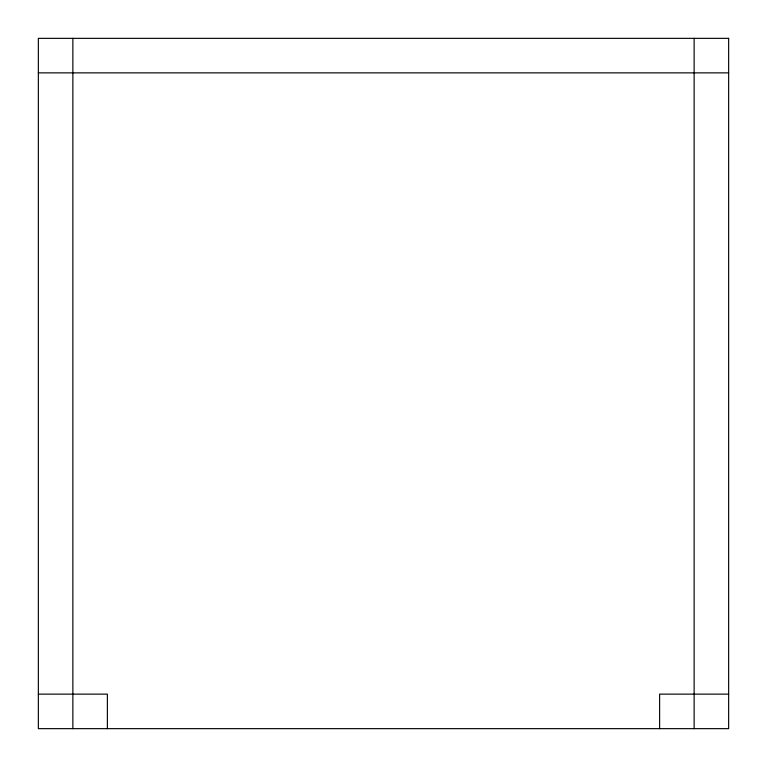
<?xml version="1.0" encoding="UTF-8"?>
<svg xmlns="http://www.w3.org/2000/svg" width="767" height="767" viewBox="0 0 767 767"><rect width="100%" height="100%" fill="white"/><g stroke="black" fill="none" stroke-linecap="round" stroke-linejoin="round"><path stroke-width="1.15" d="M38.35 72.865L728.65 72.865M38.35 694.135L107.38 694.135L107.38 728.65M728.65 694.135L659.62 694.135L659.62 728.65M694.135 38.35L694.135 728.65M72.865 38.35L72.865 728.65M728.65 38.35L38.35 38.35L38.35 728.65L728.65 728.65L728.65 38.35"/></g></svg>
